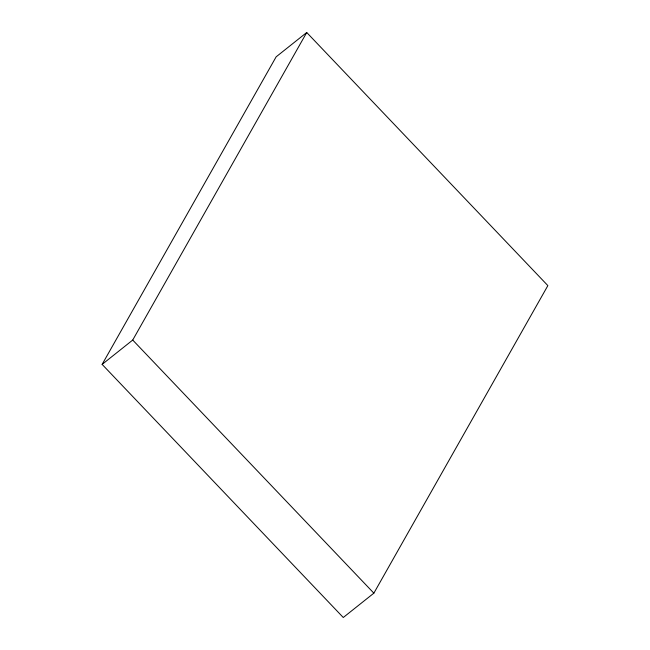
<?xml version="1.0" encoding="UTF-8"?>
<svg xmlns="http://www.w3.org/2000/svg" width="650" height="650" viewBox="0 0 650 650"><rect width="100%" height="100%" fill="white"/><g stroke="black" fill="none" stroke-linecap="round" stroke-linejoin="round"><path stroke-width="0.97" d="M102.131 364.39L276.136 56.842L306.727 32.5L547.869 285.61L373.864 593.158L343.273 617.5L102.131 364.39L132.722 340.048L306.727 32.5M132.722 340.048L373.864 593.158"/></g></svg>
